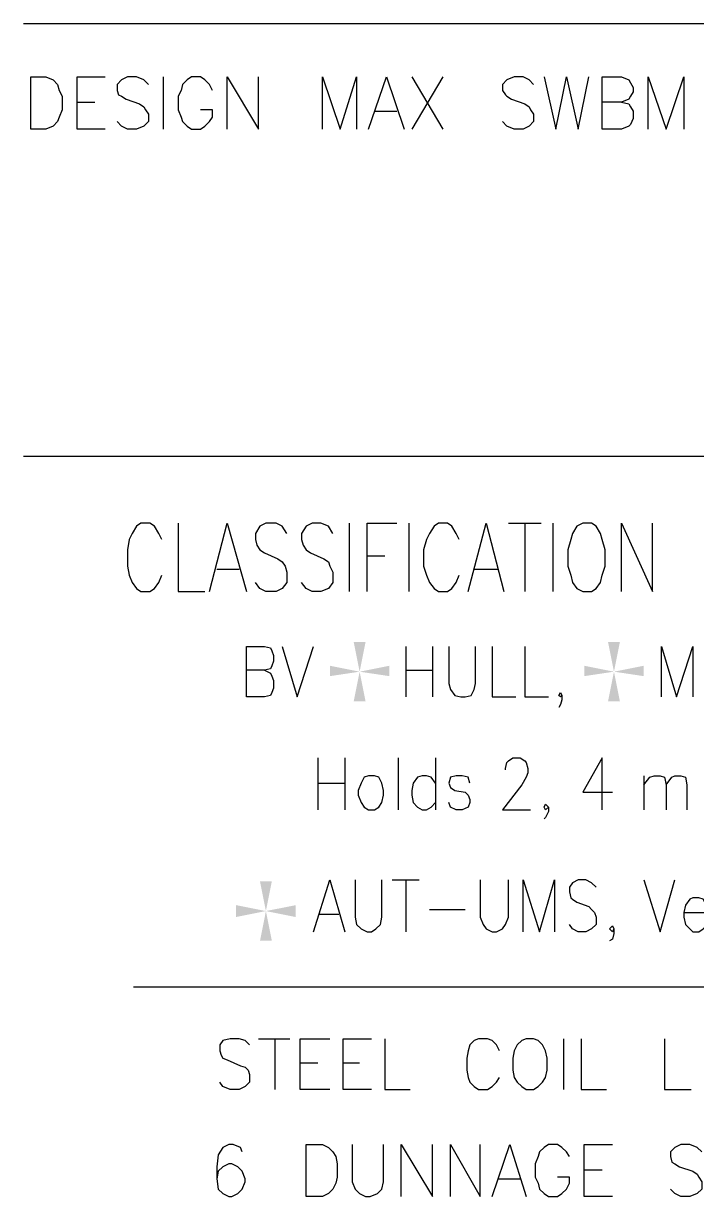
# Model space of a CAD drawing. Header units: millimetres. Extents: x 0.6 to 49, y 0.3 to 23.1.
# Drawn here: x 41.903 to 43.411, y 11.75 to 14.38 of the extents above; entities that cross this region are included whole.
import ezdxf

# ---------------------------------------------------------------- set-up
doc = ezdxf.new("R2010")
doc.units = ezdxf.units.MM
doc.layers.add('PDF_Geometry', color=7, linetype='Continuous')
doc.layers.add('PDF_Solid Fills', color=7, linetype='Continuous')

msp = doc.modelspace()

# ---------------------------------------------------------------- linework, layer by layer
at = {"layer": 'PDF_Geometry', "lineweight": 25}
for points in [[(41.9028, 14.38), (46.2894, 14.38)], [(42.0861, 14.1433), (42.0228, 14.1433), (42.0228, 14.26), (42.0861, 14.26)], [(42.1828, 14.2433), (42.1728, 14.2533), (42.1561, 14.26), (42.1361, 14.26), (42.1228, 14.2533), (42.1128, 14.2433), (42.1128, 14.23), (42.1161, 14.22), (42.1228, 14.2167), (42.1328, 14.21), (42.1628, 14.2), (42.1728, 14.1933), (42.1761, 14.1867), (42.1828, 14.1767), (42.1828, 14.16), (42.1728, 14.15), (42.1561, 14.1433), (42.1361, 14.1433), (42.1228, 14.15), (42.1128, 14.16)], [(42.2161, 14.26), (42.2161, 14.1433)], [(42.3261, 14.23), (42.3194, 14.2433), (42.3094, 14.2533), (42.2994, 14.26), (42.2794, 14.26), (42.2694, 14.2533), (42.2594, 14.2433), (42.2561, 14.23), (42.2494, 14.2167), (42.2494, 14.1867), (42.2561, 14.17), (42.2594, 14.16), (42.2694, 14.15), (42.2794, 14.1433), (42.2994, 14.1433), (42.3094, 14.15), (42.3194, 14.16), (42.3261, 14.17), (42.3261, 14.1867), (42.2994, 14.1867)], [(42.3594, 14.1433), (42.3594, 14.26), (42.4294, 14.1433), (42.4294, 14.26)], [(42.5728, 14.1433), (42.5728, 14.26), (42.6128, 14.1433), (42.6494, 14.26), (42.6494, 14.1433)], [(42.6761, 14.1433), (42.7161, 14.26), (42.7561, 14.1433)], [(42.7728, 14.26), (42.8428, 14.1433)], [(42.8428, 14.26), (42.7728, 14.1433)], [(43.0461, 14.2433), (43.0361, 14.2533), (43.0228, 14.26), (43.0028, 14.26), (42.9861, 14.2533), (42.9761, 14.2433), (42.9761, 14.23), (42.9828, 14.22), (42.9861, 14.2167), (42.9961, 14.21), (43.0261, 14.2), (43.0361, 14.1933), (43.0394, 14.1867), (43.0461, 14.1767), (43.0461, 14.16), (43.0361, 14.15), (43.0228, 14.1433), (43.0028, 14.1433), (42.9861, 14.15), (42.9761, 14.16)], [(43.0694, 14.26), (43.0961, 14.1433), (43.1194, 14.26), (43.1461, 14.1433), (43.1694, 14.26)], [(43.2428, 14.2033), (43.2594, 14.2), (43.2628, 14.1933), (43.2694, 14.1833), (43.2694, 14.1667), (43.2628, 14.1533), (43.2594, 14.15), (43.2428, 14.1433), (43.1994, 14.1433), (43.1994, 14.26), (43.2428, 14.26), (43.2594, 14.2533), (43.2628, 14.2467), (43.2694, 14.2367), (43.2694, 14.2267), (43.2628, 14.2167), (43.2594, 14.21), (43.2428, 14.2033), (43.1994, 14.2033)], [(43.3028, 14.1433), (43.3028, 14.26), (43.3428, 14.1433), (43.3828, 14.26), (43.3828, 14.1433)], [(42.0228, 14.2033), (42.0628, 14.2033)], [(42.6894, 14.1833), (42.7394, 14.1833)], [(41.9028, 13.41), (46.2961, 13.41)], [(42.2128, 13.2233), (42.2061, 13.2367), (42.1961, 13.2533), (42.1861, 13.26), (42.1661, 13.26), (42.1561, 13.2533), (42.1461, 13.2367), (42.1394, 13.2233), (42.1361, 13.2), (42.1361, 13.1633), (42.1394, 13.1433), (42.1461, 13.1267), (42.1561, 13.1133), (42.1661, 13.1067), (42.1861, 13.1067), (42.1961, 13.1133), (42.2061, 13.1267), (42.2128, 13.1433)], [(42.2494, 13.26), (42.2494, 13.1067), (42.3094, 13.1067)], [(42.3194, 13.1067), (42.3594, 13.26), (42.4028, 13.1067)], [(42.4928, 13.2367), (42.4828, 13.2533), (42.4694, 13.26), (42.4461, 13.26), (42.4328, 13.2533), (42.4228, 13.2367), (42.4228, 13.2233), (42.4261, 13.21), (42.4328, 13.2), (42.4428, 13.1933), (42.4728, 13.18), (42.4828, 13.1733), (42.4894, 13.1633), (42.4928, 13.15), (42.4928, 13.1267), (42.4828, 13.1133), (42.4694, 13.1067), (42.4461, 13.1067), (42.4328, 13.1133), (42.4228, 13.1267)], [(42.5961, 13.2367), (42.5861, 13.2533), (42.5694, 13.26), (42.5494, 13.26), (42.5361, 13.2533), (42.5261, 13.2367), (42.5261, 13.2233), (42.5294, 13.21), (42.5361, 13.2), (42.5461, 13.1933), (42.5761, 13.18), (42.5861, 13.1733), (42.5894, 13.1633), (42.5961, 13.15), (42.5961, 13.1267), (42.5861, 13.1133), (42.5694, 13.1067), (42.5494, 13.1067), (42.5361, 13.1133), (42.5261, 13.1267)], [(42.6328, 13.26), (42.6328, 13.1067)], [(42.6728, 13.1067), (42.6728, 13.26), (42.7394, 13.26)], [(42.7661, 13.26), (42.7661, 13.1067)], [(42.8794, 13.2233), (42.8728, 13.2367), (42.8628, 13.2533), (42.8528, 13.26), (42.8328, 13.26), (42.8228, 13.2533), (42.8128, 13.2367), (42.8061, 13.2233), (42.7994, 13.2), (42.7994, 13.1633), (42.8061, 13.1433), (42.8128, 13.1267), (42.8228, 13.1133), (42.8328, 13.1067), (42.8528, 13.1067), (42.8628, 13.1133), (42.8728, 13.1267), (42.8794, 13.1433)], [(42.8994, 13.1067), (42.9394, 13.26), (42.9794, 13.1067)], [(42.9894, 13.26), (43.0628, 13.26)], [(43.0261, 13.26), (43.0261, 13.1067)], [(43.0894, 13.26), (43.0894, 13.1067)], [(43.2428, 13.1067), (43.2428, 13.26), (43.3128, 13.1067), (43.3128, 13.26)], [(42.6728, 13.1867), (42.7128, 13.1867)], [(42.3361, 13.1567), (42.3861, 13.1567)], [(42.9128, 13.1567), (42.9661, 13.1567)], [(42.4428, 12.93), (42.4561, 12.9233), (42.4594, 12.9167), (42.4628, 12.9067), (42.4628, 12.89), (42.4594, 12.88), (42.4561, 12.8733), (42.4428, 12.87), (42.4028, 12.87), (42.4028, 12.9833), (42.4428, 12.9833), (42.4561, 12.98), (42.4594, 12.9733), (42.4628, 12.9633), (42.4628, 12.95), (42.4594, 12.94), (42.4561, 12.9333), (42.4428, 12.93), (42.4028, 12.93)], [(42.4828, 12.9833), (42.5161, 12.87), (42.5528, 12.9833)], [(42.7594, 12.9833), (42.7594, 12.87)], [(42.8194, 12.9833), (42.8194, 12.87)], [(42.8561, 12.9833), (42.8561, 12.9), (42.8594, 12.8867), (42.8694, 12.8733), (42.8828, 12.87), (42.8928, 12.87), (42.9061, 12.8733), (42.9128, 12.8867), (42.9161, 12.9), (42.9161, 12.9833)], [(42.9528, 12.9833), (42.9528, 12.87), (43.0061, 12.87)], [(43.0261, 12.9833), (43.0261, 12.87), (43.0794, 12.87)], [(43.3328, 12.87), (43.3328, 12.9833), (43.3661, 12.87), (43.4028, 12.9833), (43.4028, 12.87)], [(42.7594, 12.93), (42.8194, 12.93)], [(43.1094, 12.8733), (43.1061, 12.87), (43.1028, 12.8733), (43.1061, 12.88), (43.1094, 12.8733), (43.1094, 12.8633), (43.1061, 12.8533), (43.1028, 12.8467)], [(42.5628, 12.7333), (42.5628, 12.6167)], [(42.6228, 12.7333), (42.6228, 12.6167)], [(42.7428, 12.7333), (42.7428, 12.6167)], [(42.8261, 12.7333), (42.8261, 12.6167)], [(42.9828, 12.7067), (42.9828, 12.71), (42.9861, 12.7233), (42.9894, 12.7267), (42.9994, 12.7333), (43.0161, 12.7333), (43.0261, 12.7267), (43.0294, 12.7233), (43.0328, 12.71), (43.0328, 12.7), (43.0294, 12.69), (43.0194, 12.6733), (42.9761, 12.6167), (43.0394, 12.6167)], [(43.1994, 12.6167), (43.1994, 12.7333), (43.1561, 12.6567), (43.2228, 12.6567)], [(42.5628, 12.6767), (42.6228, 12.6767)], [(42.8261, 12.6767), (42.8161, 12.69), (42.8061, 12.6933), (42.7961, 12.6933), (42.7861, 12.69), (42.7761, 12.6767), (42.7728, 12.66), (42.7728, 12.65), (42.7761, 12.6333), (42.7861, 12.6233), (42.7961, 12.6167), (42.8061, 12.6167), (42.8161, 12.6233), (42.8261, 12.6333)], [(42.9028, 12.6767), (42.8994, 12.69), (42.8861, 12.6933), (42.8728, 12.6933), (42.8594, 12.69), (42.8561, 12.6767), (42.8594, 12.6667), (42.8694, 12.66), (42.8928, 12.6567), (42.8994, 12.65), (42.9028, 12.64), (42.9028, 12.6333), (42.8994, 12.6233), (42.8861, 12.6167), (42.8728, 12.6167), (42.8594, 12.6233), (42.8561, 12.6333)], [(43.2928, 12.6933), (43.2928, 12.6167)], [(43.2928, 12.6733), (43.3061, 12.69), (43.3161, 12.6933), (43.3294, 12.6933), (43.3394, 12.69), (43.3428, 12.6733), (43.3428, 12.6167)], [(43.3428, 12.6733), (43.3561, 12.69), (43.3628, 12.6933), (43.3761, 12.6933), (43.3861, 12.69), (43.3894, 12.6733), (43.3894, 12.6167)], [(43.0794, 12.6233), (43.0728, 12.6167), (43.0694, 12.6233), (43.0728, 12.63), (43.0794, 12.6233), (43.0794, 12.6133), (43.0728, 12.6), (43.0694, 12.5967)], [(42.5528, 12.3433), (42.5894, 12.46), (42.6228, 12.3433)], [(42.6461, 12.46), (42.6461, 12.3767), (42.6494, 12.36), (42.6594, 12.35), (42.6728, 12.3433), (42.6828, 12.3433), (42.6928, 12.35), (42.7028, 12.36), (42.7061, 12.3767), (42.7061, 12.46)], [(42.7294, 12.46), (42.7894, 12.46)], [(42.7594, 12.46), (42.7594, 12.3433)], [(42.9261, 12.46), (42.9261, 12.3767), (42.9328, 12.36), (42.9394, 12.35), (42.9528, 12.3433), (42.9628, 12.3433), (42.9761, 12.35), (42.9828, 12.36), (42.9894, 12.3767), (42.9894, 12.46)], [(43.0228, 12.3433), (43.0228, 12.46), (43.0594, 12.3433), (43.0928, 12.46), (43.0928, 12.3433)], [(43.1861, 12.4433), (43.1761, 12.4533), (43.1628, 12.46), (43.1461, 12.46), (43.1328, 12.4533), (43.1261, 12.4433), (43.1261, 12.4333), (43.1294, 12.42), (43.1328, 12.4167), (43.1428, 12.41), (43.1694, 12.4), (43.1761, 12.3933), (43.1828, 12.3867), (43.1861, 12.3767), (43.1861, 12.36), (43.1761, 12.35), (43.1628, 12.3433), (43.1461, 12.3433), (43.1328, 12.35), (43.1261, 12.36)], [(43.2928, 12.46), (43.3294, 12.3433), (43.3628, 12.46)], [(43.3828, 12.3867), (43.4361, 12.3867), (43.4361, 12.4), (43.4294, 12.41), (43.4261, 12.4167), (43.4161, 12.42), (43.4028, 12.42), (43.3961, 12.4167), (43.3861, 12.4033), (43.3828, 12.3867), (43.3828, 12.3767), (43.3861, 12.36), (43.3961, 12.35), (43.4028, 12.3433), (43.4161, 12.3433), (43.4261, 12.35), (43.4361, 12.36)], [(42.8128, 12.3933), (42.8928, 12.3933)], [(42.5661, 12.3833), (42.6094, 12.3833)], [(43.2261, 12.35), (43.2228, 12.3433), (43.2161, 12.35), (43.2228, 12.3567), (43.2261, 12.35), (43.2261, 12.34), (43.2228, 12.3267), (43.2161, 12.3233)], [(42.1494, 12.22), (46.5394, 12.22)], [(42.4094, 12.09), (42.3994, 12.1), (42.3861, 12.1033), (42.3661, 12.1033), (42.3494, 12.1), (42.3428, 12.09), (42.3428, 12.0767), (42.3461, 12.0667), (42.3494, 12.06), (42.3594, 12.0567), (42.3894, 12.0433), (42.3994, 12.04), (42.4061, 12.0333), (42.4094, 12.0233), (42.4094, 12.0067), (42.3994, 11.9967), (42.3861, 11.99), (42.3661, 11.99), (42.3494, 11.9967), (42.3428, 12.0067)], [(42.4294, 12.1033), (42.4994, 12.1033)], [(42.4661, 12.1033), (42.4661, 11.99)], [(42.5894, 11.99), (42.5228, 11.99), (42.5228, 12.1033), (42.5894, 12.1033)], [(42.6828, 11.99), (42.6194, 11.99), (42.6194, 12.1033), (42.6828, 12.1033)], [(42.7128, 12.1033), (42.7128, 11.99), (42.7694, 11.99)], [(42.9694, 12.0767), (42.9628, 12.09), (42.9528, 12.1), (42.9428, 12.1033), (42.9228, 12.1033), (42.9128, 12.1), (42.9028, 12.09), (42.8994, 12.0767), (42.8961, 12.06), (42.8961, 12.0333), (42.8994, 12.0167), (42.9028, 12.0067), (42.9128, 11.9967), (42.9228, 11.99), (42.9428, 11.99), (42.9528, 11.9967), (42.9628, 12.0067), (42.9694, 12.0167)], [(43.1128, 12.1033), (43.1128, 11.99)], [(43.1528, 12.1033), (43.1528, 11.99), (43.2094, 11.99)], [(43.3394, 12.1033), (43.3394, 11.99), (43.3994, 11.99)], [(42.5228, 12.05), (42.5628, 12.05)], [(42.6194, 12.05), (42.6561, 12.05)], [(42.3928, 11.85), (42.3894, 11.86), (42.3728, 11.8667), (42.3628, 11.8667), (42.3494, 11.86), (42.3394, 11.8433), (42.3361, 11.8167), (42.3361, 11.79), (42.3394, 11.7667), (42.3494, 11.7567), (42.3628, 11.75), (42.3694, 11.75), (42.3828, 11.7567), (42.3928, 11.7667), (42.3994, 11.7833), (42.3994, 11.79), (42.3928, 11.8067), (42.3828, 11.8167), (42.3694, 11.8233), (42.3628, 11.8233), (42.3494, 11.8167), (42.3394, 11.8067), (42.3361, 11.79)], [(42.6394, 11.8667), (42.6394, 11.7833), (42.6461, 11.7667), (42.6561, 11.7567), (42.6694, 11.75), (42.6794, 11.75), (42.6961, 11.7567), (42.7061, 11.7667), (42.7094, 11.7833), (42.7094, 11.8667)], [(42.7494, 11.75), (42.7494, 11.8667), (42.8194, 11.75), (42.8194, 11.8667)], [(42.8594, 11.75), (42.8594, 11.8667), (42.9261, 11.75), (42.9261, 11.8667)], [(42.9528, 11.75), (42.9928, 11.8667), (43.0294, 11.75)], [(43.1261, 11.84), (43.1194, 11.85), (43.1094, 11.86), (43.0994, 11.8667), (43.0794, 11.8667), (43.0694, 11.86), (43.0594, 11.85), (43.0561, 11.84), (43.0494, 11.8233), (43.0494, 11.7933), (43.0561, 11.78), (43.0594, 11.7667), (43.0694, 11.7567), (43.0794, 11.75), (43.0994, 11.75), (43.1094, 11.7567), (43.1194, 11.7667), (43.1261, 11.78), (43.1261, 11.7933), (43.0994, 11.7933)], [(43.2228, 11.75), (43.1594, 11.75), (43.1594, 11.8667), (43.2228, 11.8667)], [(43.4228, 11.85), (43.4128, 11.86), (43.3961, 11.8667), (43.3761, 11.8667), (43.3628, 11.86), (43.3528, 11.85), (43.3528, 11.84), (43.3561, 11.8267), (43.3628, 11.8233), (43.3728, 11.8167), (43.4028, 11.8067), (43.4128, 11.8), (43.4161, 11.7933), (43.4228, 11.7833), (43.4228, 11.7667), (43.4128, 11.7567), (43.3961, 11.75), (43.3761, 11.75), (43.3628, 11.7567), (43.3528, 11.7667)], [(43.1594, 11.81), (43.1994, 11.81)], [(42.9661, 11.79), (43.0161, 11.79)]]:
    msp.add_lwpolyline(points, dxfattribs=at)
for points in [[(41.9194, 14.1433), (41.9194, 14.26), (41.9528, 14.26), (41.9694, 14.2533), (41.9794, 14.2433), (41.9828, 14.23), (41.9894, 14.2167), (41.9894, 14.1867), (41.9828, 14.17), (41.9794, 14.16), (41.9694, 14.15), (41.9528, 14.1433)], [(43.1561, 13.26), (43.1428, 13.2533), (43.1328, 13.2367), (43.1294, 13.2233), (43.1228, 13.2), (43.1228, 13.1633), (43.1294, 13.1433), (43.1328, 13.1267), (43.1428, 13.1133), (43.1561, 13.1067), (43.1761, 13.1067), (43.1861, 13.1133), (43.1961, 13.1267), (43.1994, 13.1433), (43.2061, 13.1633), (43.2061, 13.2), (43.1994, 13.2233), (43.1961, 13.2367), (43.1861, 13.2533), (43.1761, 13.26)], [(42.6761, 12.6933), (42.6661, 12.69), (42.6594, 12.6767), (42.6528, 12.66), (42.6528, 12.65), (42.6594, 12.6333), (42.6661, 12.6233), (42.6761, 12.6167), (42.6894, 12.6167), (42.6994, 12.6233), (42.7061, 12.6333), (42.7094, 12.65), (42.7094, 12.66), (42.7061, 12.6767), (42.6994, 12.69), (42.6894, 12.6933)], [(43.0294, 12.1033), (43.0194, 12.1), (43.0094, 12.09), (43.0028, 12.0767), (42.9994, 12.06), (42.9994, 12.0333), (43.0028, 12.0167), (43.0094, 12.0067), (43.0194, 11.9967), (43.0294, 11.99), (43.0461, 11.99), (43.0561, 11.9967), (43.0661, 12.0067), (43.0728, 12.0167), (43.0761, 12.0333), (43.0761, 12.06), (43.0728, 12.0767), (43.0661, 12.09), (43.0561, 12.1), (43.0461, 12.1033)], [(42.5361, 11.75), (42.5361, 11.8667), (42.5728, 11.8667), (42.5861, 11.86), (42.5961, 11.85), (42.6028, 11.84), (42.6061, 11.8233), (42.6061, 11.7933), (42.6028, 11.78), (42.5961, 11.7667), (42.5861, 11.7567), (42.5728, 11.75)]]:
    msp.add_lwpolyline(points, close=True, dxfattribs=at)
at = {"layer": 'PDF_Solid Fills', "lineweight": 25, "transparency": 33554559}
for points in [[(42.6694, 12.9933), (42.6561, 12.9267), (42.6428, 12.9933)], [(43.2394, 12.9933), (43.2261, 12.9267), (43.2128, 12.9933)], [(42.5894, 12.94), (42.6561, 12.9267), (42.5894, 12.9167)], [(42.7228, 12.9167), (42.6561, 12.9267), (42.7228, 12.94)], [(43.1594, 12.94), (43.2261, 12.9267), (43.1594, 12.9167)], [(43.2928, 12.9167), (43.2261, 12.9267), (43.2928, 12.94)], [(42.6428, 12.86), (42.6561, 12.9267), (42.6694, 12.86)], [(43.2128, 12.86), (43.2261, 12.9267), (43.2394, 12.86)], [(42.4594, 12.4567), (42.4461, 12.39), (42.4328, 12.4567)], [(42.3794, 12.4033), (42.4461, 12.39), (42.3794, 12.3767)], [(42.4328, 12.3233), (42.4461, 12.39), (42.4594, 12.3233)], [(42.5128, 12.3767), (42.4461, 12.39), (42.5128, 12.4033)]]:
    msp.add_solid(points, dxfattribs=at)

doc.saveas('drawing.dxf')
